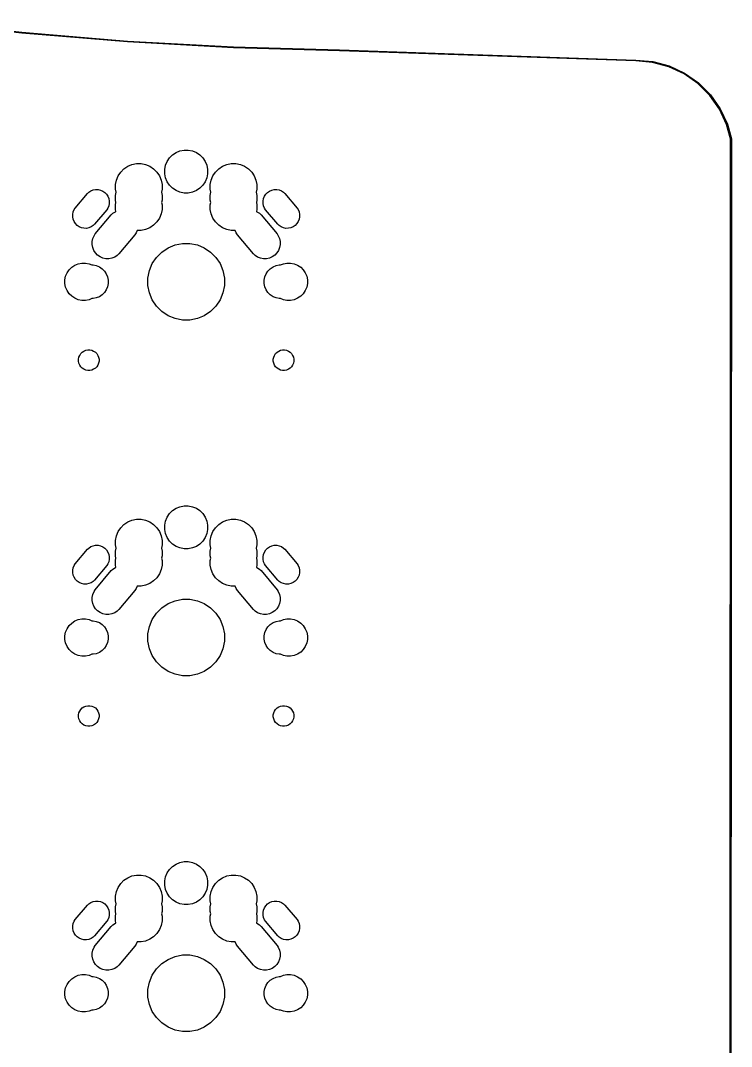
# Model space of a CAD drawing. Extents: x 38 to 192, y -155 to -33.
# Drawn here: x 153.4 to 191.5, y -93.9 to -39 of the extents above; entities that cross this region are included whole.
import ezdxf

# ---------------------------------------------------------------- set-up
doc = ezdxf.new("R2010")
doc.units = 0
doc.layers.add('BLACK', color=7, linetype='CONTINUOUS')

msp = doc.modelspace()

# ---------------------------------------------------------------- linework, layer by layer
at = {"layer": 'BLACK', "linetype": 'CONTINUOUS'}
for p, q in [((147.848, -38.9599), (153.495, -39.5886)), ((153.49, -39.6383), (147.842, -39.0095)), ((153.491, -39.6384), (153.49, -39.6383)), ((153.49, -39.6383), (153.49, -39.6383)), ((159.154, -40.1092), (153.491, -39.6384)), ((153.491, -39.6384), (153.491, -39.6384)), ((153.495, -39.5886), (159.158, -40.0594)), ((159.158, -40.0594), (164.832, -40.3719)), ((159.155, -40.1092), (159.154, -40.1092)), ((159.155, -40.1093), (159.155, -40.1092)), ((164.83, -40.4218), (159.155, -40.1093)), ((159.155, -40.1093), (159.155, -40.1093)), ((170.511, -40.5758), (164.83, -40.4218)), ((164.83, -40.4218), (164.83, -40.4218)), ((164.83, -40.4218), (164.83, -40.4218)), ((164.83, -40.4218), (164.83, -40.4218)), ((164.832, -40.3719), (170.512, -40.5258)), ((186.398, -41.125), (170.511, -40.5758)), ((170.511, -40.5758), (170.511, -40.5758)), ((170.512, -40.5258), (170.512, -40.5258)), ((170.512, -40.5258), (186.402, -41.0751)), ((187.299, -41.2037), (186.398, -41.125)), ((186.402, -41.0751), (186.403, -41.0751)), ((186.403, -41.0751), (187.305, -41.1541)), ((188.17, -41.4372), (187.299, -41.2037)), ((187.305, -41.1541), (187.309, -41.1549)), ((187.309, -41.1549), (188.185, -41.3894)), ((188.987, -41.8184), (188.17, -41.4372)), ((188.185, -41.3894), (188.185, -41.3894)), ((188.185, -41.3894), (188.189, -41.3909)), ((188.189, -41.3909), (189.011, -41.774)), ((189.726, -42.3358), (188.987, -41.8184)), ((189.011, -41.774), (189.014, -41.7762)), ((189.014, -41.7762), (189.757, -42.2961)), ((189.757, -42.2961), (189.76, -42.2989)), ((189.76, -42.2989), (190.401, -42.9398)), ((190.364, -42.9736), (189.726, -42.3358)), ((190.882, -43.7125), (190.364, -42.9736)), ((190.401, -42.9398), (190.404, -42.9432)), ((190.404, -42.9432), (190.924, -43.6857)), ((191.263, -44.5302), (190.882, -43.7125)), ((190.924, -43.6857), (190.924, -43.6857)), ((190.924, -43.6857), (190.926, -43.6894)), ((190.926, -43.6894), (191.309, -44.5109)), ((191.478, -45.3028), (191.263, -44.5302)), ((191.309, -44.5109), (191.31, -44.5129)), ((191.31, -44.5129), (191.31, -44.5148)), ((191.31, -44.5148), (191.527, -45.2925)), ((191.434, -119.091), (191.478, -45.3028)), ((191.528, -45.2982), (191.484, -119.093)), ((191.527, -45.2925), (191.527, -45.2946)), ((191.527, -45.2946), (191.528, -45.297)), ((191.528, -45.297), (191.528, -45.297)), ((191.528, -45.297), (191.528, -45.297)), ((191.528, -45.297), (191.528, -45.2982)), ((161.567, -46.1567), (161.755, -46.0309)), ((161.755, -46.0309), (161.965, -45.9442)), ((161.965, -45.9442), (162.187, -45.9)), ((162.187, -45.9), (162.413, -45.9)), ((162.413, -45.9), (162.635, -45.9442)), ((162.635, -45.9442), (162.845, -46.0309)), ((162.845, -46.0309), (163.033, -46.1567)), ((159.168, -46.7623), (159.395, -46.668)), ((159.395, -46.668), (159.637, -46.62)), ((159.637, -46.62), (159.883, -46.62)), ((159.883, -46.62), (160.125, -46.668)), ((160.125, -46.668), (160.352, -46.7623)), ((161.194, -46.7146), (161.281, -46.5053)), ((161.281, -46.5053), (161.407, -46.3169)), ((161.407, -46.3169), (161.567, -46.1567)), ((163.033, -46.1567), (163.193, -46.3169)), ((163.193, -46.3169), (163.319, -46.5053)), ((163.319, -46.5053), (163.406, -46.7146)), ((164.248, -46.7623), (164.475, -46.668)), ((164.475, -46.668), (164.717, -46.62)), ((164.717, -46.62), (164.963, -46.62)), ((164.963, -46.62), (165.205, -46.668)), ((165.205, -46.668), (165.432, -46.7623)), ((158.652, -47.2779), (158.789, -47.0732)), ((158.789, -47.0732), (158.963, -46.8991)), ((158.963, -46.8991), (159.168, -46.7623)), ((160.352, -46.7623), (160.557, -46.8991)), ((160.557, -46.8991), (160.731, -47.0732)), ((160.731, -47.0732), (160.868, -47.2779)), ((161.15, -46.9367), (161.194, -46.7146)), ((161.15, -47.1633), (161.15, -46.9367)), ((161.194, -47.3854), (161.15, -47.1633)), ((163.406, -46.7146), (163.45, -46.9367)), ((163.45, -47.1633), (163.406, -47.3854)), ((163.45, -46.9367), (163.45, -47.1633)), ((163.732, -47.2779), (163.869, -47.0732)), ((163.869, -47.0732), (164.043, -46.8991)), ((164.043, -46.8991), (164.248, -46.7623)), ((165.432, -46.7623), (165.637, -46.8991)), ((165.637, -46.8991), (165.811, -47.0732)), ((165.811, -47.0732), (165.948, -47.2779)), ((158.51, -47.7469), (158.558, -47.5054)), ((158.51, -47.9931), (158.51, -47.7469)), ((158.558, -47.5054), (158.652, -47.2779)), ((160.868, -47.2779), (160.962, -47.5054)), ((160.962, -47.5054), (161.01, -47.7469)), ((161.01, -47.7469), (161.01, -47.9931)), ((161.281, -47.5947), (161.194, -47.3854)), ((161.407, -47.7831), (161.281, -47.5947)), ((161.567, -47.9433), (161.407, -47.7831)), ((163.193, -47.7831), (163.033, -47.9433)), ((163.319, -47.5947), (163.193, -47.7831)), ((163.406, -47.3854), (163.319, -47.5947)), ((163.59, -47.7469), (163.638, -47.5054)), ((163.59, -47.9931), (163.59, -47.7469)), ((163.638, -47.5054), (163.732, -47.2779)), ((165.948, -47.2779), (166.042, -47.5054)), ((166.042, -47.5054), (166.09, -47.7469)), ((166.09, -47.7469), (166.09, -47.9931)), ((156.356, -49.0054), (157.01, -48.2268)), ((157.01, -48.2268), (157.081, -48.1572)), ((157.081, -48.1572), (157.192, -48.0845)), ((157.192, -48.0845), (157.316, -48.035)), ((157.316, -48.035), (157.446, -48.0104)), ((157.446, -48.0104), (157.579, -48.0119)), ((157.579, -48.0119), (157.709, -48.0393)), ((157.709, -48.0393), (157.832, -48.0915)), ((157.832, -48.0915), (157.941, -48.1665)), ((157.941, -48.1665), (158.034, -48.2616)), ((158.034, -48.2616), (158.107, -48.3729)), ((158.543, -48.16), (158.51, -47.9931)), ((158.51, -48.3269), (158.543, -48.16)), ((158.51, -48.5731), (158.51, -48.3269)), ((161.01, -47.9931), (160.977, -48.16)), ((160.977, -48.16), (161.01, -48.3269)), ((161.01, -48.3269), (161.01, -48.5731)), ((161.755, -48.0691), (161.567, -47.9433)), ((161.965, -48.1558), (161.755, -48.0691)), ((162.187, -48.2), (161.965, -48.1558)), ((162.413, -48.2), (162.187, -48.2)), ((162.635, -48.1558), (162.413, -48.2)), ((162.845, -48.0691), (162.635, -48.1558)), ((163.033, -47.9433), (162.845, -48.0691)), ((163.623, -48.16), (163.59, -47.9931)), ((163.59, -48.3269), (163.623, -48.16)), ((163.59, -48.5731), (163.59, -48.3269)), ((166.09, -47.9931), (166.057, -48.16)), ((166.057, -48.16), (166.09, -48.3269)), ((166.09, -48.3269), (166.09, -48.5731)), ((166.493, -48.3729), (166.566, -48.2616)), ((166.566, -48.2616), (166.659, -48.1665)), ((166.659, -48.1665), (166.768, -48.0915)), ((166.768, -48.0915), (166.891, -48.0393)), ((166.891, -48.0393), (167.021, -48.0119)), ((167.021, -48.0119), (167.154, -48.0104)), ((167.154, -48.0104), (167.284, -48.035)), ((167.284, -48.035), (167.408, -48.0845)), ((167.408, -48.0845), (167.519, -48.1572)), ((167.519, -48.1572), (167.59, -48.2268)), ((167.59, -48.2268), (168.244, -49.0054)), ((158.152, -48.8901), (158.1, -49.0124)), ((158.107, -48.3729), (158.156, -48.4963)), ((158.18, -48.76), (158.152, -48.8901)), ((158.156, -48.4963), (158.181, -48.627)), ((158.181, -48.627), (158.18, -48.76)), ((158.535, -48.7), (158.51, -48.5731)), ((158.51, -48.8269), (158.535, -48.7)), ((158.51, -49.0731), (158.51, -48.8269)), ((161.01, -48.5731), (160.985, -48.7)), ((160.985, -48.7), (161.01, -48.8269)), ((161.01, -48.8269), (161.01, -49.0731)), ((163.615, -48.7), (163.59, -48.5731)), ((163.59, -48.8269), (163.615, -48.7)), ((163.59, -49.0731), (163.59, -48.8269)), ((166.09, -48.5731), (166.065, -48.7)), ((166.065, -48.7), (166.09, -48.8269)), ((166.09, -48.8269), (166.09, -49.0731)), ((166.419, -48.627), (166.444, -48.4963)), ((166.42, -48.76), (166.419, -48.627)), ((166.448, -48.8901), (166.42, -48.76)), ((166.444, -48.4963), (166.493, -48.3729)), ((166.5, -49.0124), (166.448, -48.8901)), ((156.219, -49.473), (156.22, -49.34)), ((156.22, -49.34), (156.248, -49.2099)), ((156.248, -49.2099), (156.3, -49.0876)), ((156.3, -49.0876), (156.356, -49.0054)), ((158.044, -49.0946), (157.39, -49.8732)), ((157.43, -50.3895), (158.286, -49.3699)), ((158.1, -49.0124), (158.044, -49.0946)), ((158.286, -49.3699), (158.373, -49.2847)), ((158.373, -49.2847), (158.509, -49.1959)), ((158.509, -49.1959), (158.533, -49.1864)), ((158.533, -49.1864), (158.51, -49.0731)), ((160.962, -49.3146), (160.868, -49.5421)), ((161.01, -49.0731), (160.962, -49.3146)), ((163.638, -49.3146), (163.59, -49.0731)), ((163.732, -49.5421), (163.638, -49.3146)), ((166.09, -49.0731), (166.067, -49.1864)), ((166.067, -49.1864), (166.091, -49.1959)), ((166.091, -49.1959), (166.227, -49.2847)), ((166.227, -49.2847), (166.314, -49.3699)), ((166.314, -49.3699), (167.17, -50.3895)), ((166.556, -49.0946), (166.5, -49.0124)), ((167.21, -49.8732), (166.556, -49.0946)), ((168.244, -49.0054), (168.3, -49.0876)), ((168.3, -49.0876), (168.352, -49.2099)), ((168.352, -49.2099), (168.38, -49.34)), ((168.38, -49.34), (168.381, -49.473)), ((156.244, -49.6037), (156.219, -49.473)), ((156.293, -49.7271), (156.244, -49.6037)), ((156.366, -49.8384), (156.293, -49.7271)), ((156.459, -49.9335), (156.366, -49.8384)), ((156.568, -50.0085), (156.459, -49.9335)), ((157.319, -49.9428), (157.208, -50.0155)), ((157.39, -49.8732), (157.319, -49.9428)), ((160.557, -49.9209), (160.352, -50.0577)), ((160.731, -49.7468), (160.557, -49.9209)), ((160.868, -49.5421), (160.731, -49.7468)), ((163.869, -49.7468), (163.732, -49.5421)), ((164.043, -49.9209), (163.869, -49.7468)), ((164.248, -50.0577), (164.043, -49.9209)), ((167.281, -49.9428), (167.21, -49.8732)), ((167.392, -50.0155), (167.281, -49.9428)), ((168.141, -49.9335), (168.032, -50.0085)), ((168.234, -49.8384), (168.141, -49.9335)), ((168.307, -49.7271), (168.234, -49.8384)), ((168.356, -49.6037), (168.307, -49.7271)), ((168.381, -49.473), (168.356, -49.6037)), ((156.691, -50.0607), (156.568, -50.0085)), ((156.821, -50.0881), (156.691, -50.0607)), ((156.954, -50.0896), (156.821, -50.0881)), ((157.084, -50.065), (156.954, -50.0896)), ((157.208, -50.0155), (157.084, -50.065)), ((157.298, -50.6395), (157.361, -50.49)), ((157.361, -50.49), (157.43, -50.3895)), ((159.55, -50.4305), (158.694, -51.4501)), ((159.619, -50.33), (159.55, -50.4305)), ((159.674, -50.2), (159.619, -50.33)), ((159.883, -50.2), (159.674, -50.2)), ((160.125, -50.152), (159.883, -50.2)), ((160.352, -50.0577), (160.125, -50.152)), ((164.475, -50.152), (164.248, -50.0577)), ((164.717, -50.2), (164.475, -50.152)), ((164.926, -50.2), (164.717, -50.2)), ((164.981, -50.33), (164.926, -50.2)), ((165.05, -50.4305), (164.981, -50.33)), ((165.906, -51.4501), (165.05, -50.4305)), ((167.17, -50.3895), (167.239, -50.49)), ((167.239, -50.49), (167.302, -50.6395)), ((167.516, -50.065), (167.392, -50.0155)), ((167.646, -50.0896), (167.516, -50.065)), ((167.779, -50.0881), (167.646, -50.0896)), ((167.909, -50.0607), (167.779, -50.0881)), ((168.032, -50.0085), (167.909, -50.0607)), ((157.262, -50.961), (157.264, -50.7985)), ((157.292, -51.1208), (157.262, -50.961)), ((157.264, -50.7985), (157.298, -50.6395)), ((161.329, -51.1333), (161.702, -50.9788)), ((161.702, -50.9788), (162.098, -50.9)), ((162.098, -50.9), (162.502, -50.9)), ((162.502, -50.9), (162.898, -50.9788)), ((162.898, -50.9788), (163.271, -51.1333)), ((167.302, -50.6395), (167.336, -50.7985)), ((167.338, -50.961), (167.308, -51.1208)), ((167.336, -50.7985), (167.338, -50.961)), ((157.353, -51.2716), (157.292, -51.1208)), ((157.442, -51.4077), (157.353, -51.2716)), ((157.555, -51.5238), (157.442, -51.4077)), ((157.69, -51.6156), (157.555, -51.5238)), ((157.839, -51.6794), (157.69, -51.6156)), ((158.471, -51.6241), (158.32, -51.6846)), ((158.607, -51.5353), (158.471, -51.6241)), ((158.694, -51.4501), (158.607, -51.5353)), ((160.483, -51.979), (160.708, -51.6432)), ((160.708, -51.6432), (160.993, -51.3577)), ((160.993, -51.3577), (161.329, -51.1333)), ((163.271, -51.1333), (163.607, -51.3577)), ((163.607, -51.3577), (163.892, -51.6432)), ((163.892, -51.6432), (164.117, -51.979)), ((165.993, -51.5353), (165.906, -51.4501)), ((166.129, -51.6241), (165.993, -51.5353)), ((166.28, -51.6846), (166.129, -51.6241)), ((166.91, -51.6156), (166.761, -51.6794)), ((167.045, -51.5238), (166.91, -51.6156)), ((167.158, -51.4077), (167.045, -51.5238)), ((167.247, -51.2716), (167.158, -51.4077)), ((167.308, -51.1208), (167.247, -51.2716)), ((156.023, -52.3125), (156.163, -52.1732)), ((156.163, -52.1732), (156.326, -52.0638)), ((156.326, -52.0638), (156.508, -51.9884)), ((156.508, -51.9884), (156.702, -51.95)), ((156.702, -51.95), (156.898, -51.95)), ((156.898, -51.95), (157.092, -51.9884)), ((157.092, -51.9884), (157.24, -52.05)), ((157.24, -52.05), (157.309, -52.05)), ((157.309, -52.05), (157.483, -52.0846)), ((157.483, -52.0846), (157.646, -52.1524)), ((157.646, -52.1524), (157.794, -52.2509)), ((157.998, -51.7128), (157.839, -51.6794)), ((158.161, -51.7146), (157.998, -51.7128)), ((158.32, -51.6846), (158.161, -51.7146)), ((160.329, -52.352), (160.483, -51.979)), ((164.117, -51.979), (164.271, -52.352)), ((166.439, -51.7146), (166.28, -51.6846)), ((166.602, -51.7128), (166.439, -51.7146)), ((166.761, -51.6794), (166.602, -51.7128)), ((166.806, -52.2509), (166.954, -52.1524)), ((166.954, -52.1524), (167.117, -52.0846)), ((167.117, -52.0846), (167.291, -52.05)), ((167.291, -52.05), (167.36, -52.05)), ((167.36, -52.05), (167.508, -51.9884)), ((167.508, -51.9884), (167.702, -51.95)), ((167.702, -51.95), (167.898, -51.95)), ((167.898, -51.95), (168.092, -51.9884)), ((168.092, -51.9884), (168.274, -52.0638)), ((168.274, -52.0638), (168.437, -52.1732)), ((168.437, -52.1732), (168.577, -52.3125)), ((155.8, -52.8515), (155.838, -52.6583)), ((155.838, -52.6583), (155.914, -52.4763)), ((155.914, -52.4763), (156.023, -52.3125)), ((157.794, -52.2509), (157.919, -52.3763)), ((157.919, -52.3763), (158.018, -52.5237)), ((158.018, -52.5237), (158.085, -52.6875)), ((158.085, -52.6875), (158.12, -52.8614)), ((160.25, -52.7481), (160.329, -52.352)), ((164.271, -52.352), (164.35, -52.7481)), ((166.48, -52.8614), (166.515, -52.6875)), ((166.515, -52.6875), (166.582, -52.5237)), ((166.582, -52.5237), (166.681, -52.3763)), ((166.681, -52.3763), (166.806, -52.2509)), ((168.577, -52.3125), (168.686, -52.4763)), ((168.686, -52.4763), (168.762, -52.6583)), ((168.762, -52.6583), (168.8, -52.8515)), ((155.8, -53.0485), (155.8, -52.8515)), ((155.838, -53.2417), (155.8, -53.0485)), ((155.914, -53.4237), (155.838, -53.2417)), ((158.085, -53.2125), (158.018, -53.3763)), ((158.12, -53.0386), (158.085, -53.2125)), ((158.12, -52.8614), (158.12, -53.0386)), ((160.25, -53.1519), (160.25, -52.7481)), ((160.329, -53.548), (160.25, -53.1519)), ((164.35, -53.1519), (164.271, -53.548)), ((164.35, -52.7481), (164.35, -53.1519)), ((166.48, -53.0386), (166.48, -52.8614)), ((166.515, -53.2125), (166.48, -53.0386)), ((166.582, -53.3763), (166.515, -53.2125)), ((168.762, -53.2417), (168.686, -53.4237)), ((168.8, -53.0485), (168.762, -53.2417)), ((168.8, -52.8515), (168.8, -53.0485)), ((156.023, -53.5875), (155.914, -53.4237)), ((156.163, -53.7268), (156.023, -53.5875)), ((156.326, -53.8362), (156.163, -53.7268)), ((156.508, -53.9116), (156.326, -53.8362)), ((157.483, -53.8154), (157.309, -53.85)), ((157.646, -53.7476), (157.483, -53.8154)), ((157.794, -53.6491), (157.646, -53.7476)), ((157.919, -53.5237), (157.794, -53.6491)), ((158.018, -53.3763), (157.919, -53.5237)), ((160.483, -53.921), (160.329, -53.548)), ((164.271, -53.548), (164.117, -53.921)), ((166.681, -53.5237), (166.582, -53.3763)), ((166.806, -53.6491), (166.681, -53.5237)), ((166.954, -53.7476), (166.806, -53.6491)), ((167.117, -53.8154), (166.954, -53.7476)), ((167.291, -53.85), (167.117, -53.8154)), ((168.274, -53.8362), (168.092, -53.9116)), ((168.437, -53.7268), (168.274, -53.8362)), ((168.577, -53.5875), (168.437, -53.7268)), ((168.686, -53.4237), (168.577, -53.5875)), ((156.702, -53.95), (156.508, -53.9116)), ((156.898, -53.95), (156.702, -53.95)), ((157.092, -53.9116), (156.898, -53.95)), ((157.24, -53.85), (157.092, -53.9116)), ((157.309, -53.85), (157.24, -53.85)), ((160.708, -54.2568), (160.483, -53.921)), ((160.993, -54.5423), (160.708, -54.2568)), ((163.892, -54.2568), (163.607, -54.5423)), ((164.117, -53.921), (163.892, -54.2568)), ((167.36, -53.85), (167.291, -53.85)), ((167.508, -53.9116), (167.36, -53.85)), ((167.702, -53.95), (167.508, -53.9116)), ((167.898, -53.95), (167.702, -53.95)), ((168.092, -53.9116), (167.898, -53.95)), ((161.329, -54.7667), (160.993, -54.5423)), ((161.702, -54.9212), (161.329, -54.7667)), ((162.098, -55), (161.702, -54.9212)), ((162.898, -54.9212), (162.502, -55)), ((163.271, -54.7667), (162.898, -54.9212)), ((163.607, -54.5423), (163.271, -54.7667)), ((162.502, -55), (162.098, -55)), ((156.53, -57.0958), (156.551, -56.9896)), ((156.53, -57.2042), (156.53, -57.0958)), ((156.551, -56.9896), (156.593, -56.8895)), ((156.593, -56.8895), (156.653, -56.7994)), ((156.653, -56.7994), (156.729, -56.7228)), ((156.729, -56.7228), (156.819, -56.6626)), ((156.819, -56.6626), (156.92, -56.6211)), ((156.92, -56.6211), (157.026, -56.6)), ((157.026, -56.6), (157.134, -56.6)), ((157.134, -56.6), (157.24, -56.6211)), ((157.24, -56.6211), (157.341, -56.6626)), ((157.341, -56.6626), (157.431, -56.7228)), ((157.431, -56.7228), (157.507, -56.7994)), ((157.507, -56.7994), (157.567, -56.8895)), ((157.567, -56.8895), (157.609, -56.9896)), ((157.609, -56.9896), (157.63, -57.0958)), ((157.63, -57.0958), (157.63, -57.2042)), ((166.97, -57.0958), (166.991, -56.9896)), ((166.97, -57.2042), (166.97, -57.0958)), ((166.991, -56.9896), (167.033, -56.8895)), ((167.033, -56.8895), (167.093, -56.7994)), ((167.093, -56.7994), (167.169, -56.7228)), ((167.169, -56.7228), (167.259, -56.6626)), ((167.259, -56.6626), (167.36, -56.6211)), ((167.36, -56.6211), (167.466, -56.6)), ((167.466, -56.6), (167.574, -56.6)), ((167.574, -56.6), (167.68, -56.6211)), ((167.68, -56.6211), (167.781, -56.6626)), ((167.781, -56.6626), (167.871, -56.7228)), ((167.871, -56.7228), (167.947, -56.7994)), ((167.947, -56.7994), (168.007, -56.8895)), ((168.007, -56.8895), (168.049, -56.9896)), ((168.049, -56.9896), (168.07, -57.0958)), ((168.07, -57.0958), (168.07, -57.2042)), ((156.551, -57.3104), (156.53, -57.2042)), ((156.593, -57.4105), (156.551, -57.3104)), ((156.653, -57.5006), (156.593, -57.4105)), ((156.729, -57.5772), (156.653, -57.5006)), ((156.819, -57.6374), (156.729, -57.5772)), ((156.92, -57.6789), (156.819, -57.6374)), ((157.026, -57.7), (156.92, -57.6789)), ((157.24, -57.6789), (157.134, -57.7)), ((157.341, -57.6374), (157.24, -57.6789)), ((157.431, -57.5772), (157.341, -57.6374)), ((157.507, -57.5006), (157.431, -57.5772)), ((157.567, -57.4105), (157.507, -57.5006)), ((157.609, -57.3104), (157.567, -57.4105)), ((157.63, -57.2042), (157.609, -57.3104)), ((166.991, -57.3104), (166.97, -57.2042)), ((167.033, -57.4105), (166.991, -57.3104)), ((167.093, -57.5006), (167.033, -57.4105)), ((167.169, -57.5772), (167.093, -57.5006)), ((167.259, -57.6374), (167.169, -57.5772)), ((167.36, -57.6789), (167.259, -57.6374)), ((167.466, -57.7), (167.36, -57.6789)), ((167.68, -57.6789), (167.574, -57.7)), ((167.781, -57.6374), (167.68, -57.6789)), ((167.871, -57.5772), (167.781, -57.6374)), ((167.947, -57.5006), (167.871, -57.5772)), ((168.007, -57.4105), (167.947, -57.5006)), ((168.049, -57.3104), (168.007, -57.4105)), ((168.07, -57.2042), (168.049, -57.3104)), ((157.134, -57.7), (157.026, -57.7)), ((167.574, -57.7), (167.466, -57.7)), ((161.281, -65.5553), (161.407, -65.3669)), ((161.407, -65.3669), (161.567, -65.2067)), ((161.567, -65.2067), (161.755, -65.0809)), ((161.755, -65.0809), (161.965, -64.9942)), ((161.965, -64.9942), (162.187, -64.95)), ((162.187, -64.95), (162.413, -64.95)), ((162.413, -64.95), (162.635, -64.9942)), ((162.635, -64.9942), (162.845, -65.0809)), ((162.845, -65.0809), (163.033, -65.2067)), ((163.033, -65.2067), (163.193, -65.3669)), ((163.193, -65.3669), (163.319, -65.5553)), ((158.963, -65.9491), (159.168, -65.8123)), ((159.168, -65.8123), (159.395, -65.718)), ((159.395, -65.718), (159.637, -65.67)), ((159.637, -65.67), (159.883, -65.67)), ((159.883, -65.67), (160.125, -65.718)), ((160.125, -65.718), (160.352, -65.8123)), ((160.352, -65.8123), (160.557, -65.9491)), ((161.15, -65.9867), (161.194, -65.7646)), ((161.194, -65.7646), (161.281, -65.5553)), ((163.319, -65.5553), (163.406, -65.7646)), ((163.406, -65.7646), (163.45, -65.9867)), ((164.043, -65.9491), (164.248, -65.8123)), ((164.248, -65.8123), (164.475, -65.718)), ((164.475, -65.718), (164.717, -65.67)), ((164.717, -65.67), (164.963, -65.67)), ((164.963, -65.67), (165.205, -65.718)), ((165.205, -65.718), (165.432, -65.8123)), ((165.432, -65.8123), (165.637, -65.9491)), ((158.558, -66.5554), (158.652, -66.3279)), ((158.652, -66.3279), (158.789, -66.1232)), ((158.789, -66.1232), (158.963, -65.9491)), ((160.557, -65.9491), (160.731, -66.1232)), ((160.731, -66.1232), (160.868, -66.3279)), ((160.868, -66.3279), (160.962, -66.5554)), ((161.15, -66.2133), (161.15, -65.9867)), ((161.194, -66.4354), (161.15, -66.2133)), ((161.281, -66.6447), (161.194, -66.4354)), ((163.406, -66.4354), (163.319, -66.6447)), ((163.45, -66.2133), (163.406, -66.4354)), ((163.45, -65.9867), (163.45, -66.2133)), ((163.638, -66.5554), (163.732, -66.3279)), ((163.732, -66.3279), (163.869, -66.1232)), ((163.869, -66.1232), (164.043, -65.9491)), ((165.637, -65.9491), (165.811, -66.1232)), ((165.811, -66.1232), (165.948, -66.3279)), ((165.948, -66.3279), (166.042, -66.5554)), ((158.51, -66.7969), (158.558, -66.5554)), ((158.51, -67.0431), (158.51, -66.7969)), ((160.962, -66.5554), (161.01, -66.7969)), ((161.01, -66.7969), (161.01, -67.0431)), ((161.407, -66.8331), (161.281, -66.6447)), ((161.567, -66.9933), (161.407, -66.8331)), ((161.755, -67.1191), (161.567, -66.9933)), ((163.033, -66.9933), (162.845, -67.1191)), ((163.193, -66.8331), (163.033, -66.9933)), ((163.319, -66.6447), (163.193, -66.8331)), ((163.59, -66.7969), (163.638, -66.5554)), ((163.59, -67.0431), (163.59, -66.7969)), ((166.042, -66.5554), (166.09, -66.7969)), ((166.09, -66.7969), (166.09, -67.0431)), ((156.356, -68.0554), (157.01, -67.2768)), ((157.01, -67.2768), (157.081, -67.2072)), ((157.081, -67.2072), (157.192, -67.1345)), ((157.192, -67.1345), (157.316, -67.085)), ((157.316, -67.085), (157.446, -67.0604)), ((157.446, -67.0604), (157.579, -67.0619)), ((157.579, -67.0619), (157.709, -67.0893)), ((157.709, -67.0893), (157.832, -67.1415)), ((157.832, -67.1415), (157.941, -67.2165)), ((157.941, -67.2165), (158.034, -67.3116)), ((158.034, -67.3116), (158.107, -67.4229)), ((158.107, -67.4229), (158.156, -67.5463)), ((158.156, -67.5463), (158.181, -67.677)), ((158.543, -67.21), (158.51, -67.0431)), ((158.51, -67.3769), (158.543, -67.21)), ((158.51, -67.6231), (158.51, -67.3769)), ((161.01, -67.0431), (160.977, -67.21)), ((160.977, -67.21), (161.01, -67.3769)), ((161.01, -67.3769), (161.01, -67.6231)), ((161.965, -67.2058), (161.755, -67.1191)), ((162.187, -67.25), (161.965, -67.2058)), ((162.413, -67.25), (162.187, -67.25)), ((162.635, -67.2058), (162.413, -67.25)), ((162.845, -67.1191), (162.635, -67.2058)), ((163.623, -67.21), (163.59, -67.0431)), ((163.59, -67.3769), (163.623, -67.21)), ((163.59, -67.6231), (163.59, -67.3769)), ((166.09, -67.0431), (166.057, -67.21)), ((166.057, -67.21), (166.09, -67.3769)), ((166.09, -67.3769), (166.09, -67.6231)), ((166.419, -67.677), (166.444, -67.5463)), ((166.444, -67.5463), (166.493, -67.4229)), ((166.493, -67.4229), (166.566, -67.3116)), ((166.566, -67.3116), (166.659, -67.2165)), ((166.659, -67.2165), (166.768, -67.1415)), ((166.768, -67.1415), (166.891, -67.0893)), ((166.891, -67.0893), (167.021, -67.0619)), ((167.021, -67.0619), (167.154, -67.0604)), ((167.154, -67.0604), (167.284, -67.085)), ((167.284, -67.085), (167.408, -67.1345)), ((167.408, -67.1345), (167.519, -67.2072)), ((167.519, -67.2072), (167.59, -67.2768)), ((167.59, -67.2768), (168.244, -68.0554)), ((156.3, -68.1376), (156.356, -68.0554)), ((158.1, -68.0624), (158.044, -68.1446)), ((158.152, -67.9401), (158.1, -68.0624)), ((158.18, -67.81), (158.152, -67.9401)), ((158.181, -67.677), (158.18, -67.81)), ((158.535, -67.75), (158.51, -67.6231)), ((158.51, -67.8769), (158.535, -67.75)), ((158.51, -68.1231), (158.51, -67.8769)), ((158.533, -68.2364), (158.51, -68.1231)), ((161.01, -68.1231), (160.962, -68.3646)), ((161.01, -67.6231), (160.985, -67.75)), ((160.985, -67.75), (161.01, -67.8769)), ((161.01, -67.8769), (161.01, -68.1231)), ((163.615, -67.75), (163.59, -67.6231)), ((163.59, -67.8769), (163.615, -67.75)), ((163.59, -68.1231), (163.59, -67.8769)), ((163.638, -68.3646), (163.59, -68.1231)), ((166.09, -67.6231), (166.065, -67.75)), ((166.065, -67.75), (166.09, -67.8769)), ((166.09, -68.1231), (166.067, -68.2364)), ((166.09, -67.8769), (166.09, -68.1231)), ((166.42, -67.81), (166.419, -67.677)), ((166.448, -67.9401), (166.42, -67.81)), ((166.5, -68.0624), (166.448, -67.9401)), ((166.556, -68.1446), (166.5, -68.0624)), ((168.244, -68.0554), (168.3, -68.1376)), ((156.219, -68.523), (156.22, -68.39)), ((156.244, -68.6537), (156.219, -68.523)), ((156.22, -68.39), (156.248, -68.2599)), ((156.293, -68.7771), (156.244, -68.6537)), ((156.248, -68.2599), (156.3, -68.1376)), ((158.044, -68.1446), (157.39, -68.9232)), ((157.43, -69.4395), (158.286, -68.4199)), ((158.286, -68.4199), (158.373, -68.3347)), ((158.373, -68.3347), (158.509, -68.2459)), ((158.509, -68.2459), (158.533, -68.2364)), ((160.868, -68.5921), (160.731, -68.7968)), ((160.962, -68.3646), (160.868, -68.5921)), ((163.732, -68.5921), (163.638, -68.3646)), ((163.869, -68.7968), (163.732, -68.5921)), ((166.067, -68.2364), (166.091, -68.2459)), ((166.091, -68.2459), (166.227, -68.3347)), ((166.227, -68.3347), (166.314, -68.4199)), ((166.314, -68.4199), (167.17, -69.4395)), ((167.21, -68.9232), (166.556, -68.1446)), ((168.3, -68.1376), (168.352, -68.2599)), ((168.356, -68.6537), (168.307, -68.7771)), ((168.352, -68.2599), (168.38, -68.39)), ((168.381, -68.523), (168.356, -68.6537)), ((168.38, -68.39), (168.381, -68.523)), ((156.366, -68.8884), (156.293, -68.7771)), ((156.459, -68.9835), (156.366, -68.8884)), ((156.568, -69.0585), (156.459, -68.9835)), ((156.691, -69.1107), (156.568, -69.0585)), ((156.821, -69.1381), (156.691, -69.1107)), ((156.954, -69.1396), (156.821, -69.1381)), ((157.084, -69.115), (156.954, -69.1396)), ((157.208, -69.0655), (157.084, -69.115)), ((157.319, -68.9928), (157.208, -69.0655)), ((157.39, -68.9232), (157.319, -68.9928)), ((160.125, -69.202), (159.883, -69.25)), ((160.352, -69.1077), (160.125, -69.202)), ((160.557, -68.9709), (160.352, -69.1077)), ((160.731, -68.7968), (160.557, -68.9709)), ((164.043, -68.9709), (163.869, -68.7968)), ((164.248, -69.1077), (164.043, -68.9709)), ((164.475, -69.202), (164.248, -69.1077)), ((164.717, -69.25), (164.475, -69.202)), ((167.281, -68.9928), (167.21, -68.9232)), ((167.392, -69.0655), (167.281, -68.9928)), ((167.516, -69.115), (167.392, -69.0655)), ((167.646, -69.1396), (167.516, -69.115)), ((167.779, -69.1381), (167.646, -69.1396)), ((167.909, -69.1107), (167.779, -69.1381)), ((168.032, -69.0585), (167.909, -69.1107)), ((168.141, -68.9835), (168.032, -69.0585)), ((168.234, -68.8884), (168.141, -68.9835)), ((168.307, -68.7771), (168.234, -68.8884)), ((157.264, -69.8485), (157.298, -69.6895)), ((157.298, -69.6895), (157.361, -69.54)), ((157.361, -69.54), (157.43, -69.4395)), ((159.55, -69.4805), (158.694, -70.5001)), ((159.619, -69.38), (159.55, -69.4805)), ((159.674, -69.25), (159.619, -69.38)), ((159.883, -69.25), (159.674, -69.25)), ((164.926, -69.25), (164.717, -69.25)), ((164.981, -69.38), (164.926, -69.25)), ((165.05, -69.4805), (164.981, -69.38)), ((165.906, -70.5001), (165.05, -69.4805)), ((167.17, -69.4395), (167.239, -69.54)), ((167.239, -69.54), (167.302, -69.6895)), ((167.302, -69.6895), (167.336, -69.8485)), ((157.262, -70.011), (157.264, -69.8485)), ((157.292, -70.1708), (157.262, -70.011)), ((157.353, -70.3216), (157.292, -70.1708)), ((157.442, -70.4577), (157.353, -70.3216)), ((160.993, -70.4077), (161.329, -70.1833)), ((161.329, -70.1833), (161.702, -70.0288)), ((161.702, -70.0288), (162.098, -69.95)), ((162.098, -69.95), (162.502, -69.95)), ((162.502, -69.95), (162.898, -70.0288)), ((162.898, -70.0288), (163.271, -70.1833)), ((163.271, -70.1833), (163.607, -70.4077)), ((167.247, -70.3216), (167.158, -70.4577)), ((167.308, -70.1708), (167.247, -70.3216)), ((167.338, -70.011), (167.308, -70.1708)), ((167.336, -69.8485), (167.338, -70.011)), ((157.555, -70.5738), (157.442, -70.4577)), ((157.69, -70.6656), (157.555, -70.5738)), ((157.839, -70.7294), (157.69, -70.6656)), ((157.998, -70.7628), (157.839, -70.7294)), ((158.161, -70.7646), (157.998, -70.7628)), ((158.32, -70.7347), (158.161, -70.7646)), ((158.471, -70.6741), (158.32, -70.7347)), ((158.607, -70.5853), (158.471, -70.6741)), ((158.694, -70.5001), (158.607, -70.5853)), ((160.483, -71.029), (160.708, -70.6932)), ((160.708, -70.6932), (160.993, -70.4077)), ((163.607, -70.4077), (163.892, -70.6932)), ((163.892, -70.6932), (164.117, -71.029)), ((165.993, -70.5853), (165.906, -70.5001)), ((166.129, -70.6741), (165.993, -70.5853)), ((166.28, -70.7347), (166.129, -70.6741)), ((166.439, -70.7646), (166.28, -70.7347)), ((166.602, -70.7628), (166.439, -70.7646)), ((166.761, -70.7294), (166.602, -70.7628)), ((166.91, -70.6656), (166.761, -70.7294)), ((167.045, -70.5738), (166.91, -70.6656)), ((167.158, -70.4577), (167.045, -70.5738)), ((155.914, -71.5263), (156.023, -71.3625)), ((156.023, -71.3625), (156.163, -71.2232)), ((156.163, -71.2232), (156.326, -71.1138)), ((156.326, -71.1138), (156.508, -71.0384)), ((156.508, -71.0384), (156.702, -71)), ((156.702, -71), (156.898, -71)), ((156.898, -71), (157.092, -71.0384)), ((157.092, -71.0384), (157.24, -71.1)), ((157.24, -71.1), (157.309, -71.1)), ((157.309, -71.1), (157.483, -71.1346)), ((157.483, -71.1346), (157.646, -71.2024)), ((157.646, -71.2024), (157.794, -71.3009)), ((157.794, -71.3009), (157.919, -71.4263)), ((160.25, -71.7981), (160.329, -71.402)), ((160.329, -71.402), (160.483, -71.029)), ((164.117, -71.029), (164.271, -71.402)), ((164.271, -71.402), (164.35, -71.7981)), ((166.681, -71.4263), (166.806, -71.3009)), ((166.806, -71.3009), (166.954, -71.2024)), ((166.954, -71.2024), (167.117, -71.1346)), ((167.117, -71.1346), (167.291, -71.1)), ((167.291, -71.1), (167.36, -71.1)), ((167.36, -71.1), (167.508, -71.0384)), ((167.508, -71.0384), (167.702, -71)), ((167.702, -71), (167.898, -71)), ((167.898, -71), (168.092, -71.0384)), ((168.092, -71.0384), (168.274, -71.1138)), ((168.274, -71.1138), (168.437, -71.2232)), ((168.437, -71.2232), (168.577, -71.3625)), ((168.577, -71.3625), (168.686, -71.5263)), ((155.8, -71.9015), (155.838, -71.7083)), ((155.8, -72.0985), (155.8, -71.9015)), ((155.838, -71.7083), (155.914, -71.5263)), ((157.919, -71.4263), (158.018, -71.5737)), ((158.018, -71.5737), (158.085, -71.7375)), ((158.085, -71.7375), (158.12, -71.9114)), ((158.12, -71.9114), (158.12, -72.0886)), ((160.25, -72.2019), (160.25, -71.7981)), ((164.35, -71.7981), (164.35, -72.2019)), ((166.48, -71.9114), (166.515, -71.7375)), ((166.48, -72.0886), (166.48, -71.9114)), ((166.515, -71.7375), (166.582, -71.5737)), ((166.582, -71.5737), (166.681, -71.4263)), ((168.686, -71.5263), (168.762, -71.7083)), ((168.762, -71.7083), (168.8, -71.9015)), ((168.8, -71.9015), (168.8, -72.0985)), ((155.838, -72.2917), (155.8, -72.0985)), ((155.914, -72.4737), (155.838, -72.2917)), ((156.023, -72.6375), (155.914, -72.4737)), ((158.018, -72.4263), (157.919, -72.5737)), ((158.085, -72.2625), (158.018, -72.4263)), ((158.12, -72.0886), (158.085, -72.2625)), ((160.329, -72.598), (160.25, -72.2019)), ((164.35, -72.2019), (164.271, -72.598)), ((166.515, -72.2625), (166.48, -72.0886)), ((166.582, -72.4263), (166.515, -72.2625)), ((166.681, -72.5737), (166.582, -72.4263)), ((168.686, -72.4737), (168.577, -72.6375)), ((168.762, -72.2917), (168.686, -72.4737)), ((168.8, -72.0985), (168.762, -72.2917)), ((156.163, -72.7768), (156.023, -72.6375)), ((156.326, -72.8862), (156.163, -72.7768)), ((156.508, -72.9616), (156.326, -72.8862)), ((156.702, -73), (156.508, -72.9616)), ((156.898, -73), (156.702, -73)), ((157.092, -72.9616), (156.898, -73)), ((157.24, -72.9), (157.092, -72.9616)), ((157.309, -72.9), (157.24, -72.9)), ((157.483, -72.8654), (157.309, -72.9)), ((157.646, -72.7976), (157.483, -72.8654)), ((157.794, -72.6991), (157.646, -72.7976)), ((157.919, -72.5737), (157.794, -72.6991)), ((160.483, -72.971), (160.329, -72.598)), ((160.708, -73.3068), (160.483, -72.971)), ((164.117, -72.971), (163.892, -73.3068)), ((164.271, -72.598), (164.117, -72.971)), ((166.806, -72.6991), (166.681, -72.5737)), ((166.954, -72.7976), (166.806, -72.6991)), ((167.117, -72.8654), (166.954, -72.7976)), ((167.291, -72.9), (167.117, -72.8654)), ((167.36, -72.9), (167.291, -72.9)), ((167.508, -72.9616), (167.36, -72.9)), ((167.702, -73), (167.508, -72.9616)), ((167.898, -73), (167.702, -73)), ((168.092, -72.9616), (167.898, -73)), ((168.274, -72.8862), (168.092, -72.9616)), ((168.437, -72.7768), (168.274, -72.8862)), ((168.577, -72.6375), (168.437, -72.7768)), ((160.993, -73.5923), (160.708, -73.3068)), ((161.329, -73.8167), (160.993, -73.5923)), ((163.607, -73.5923), (163.271, -73.8167)), ((163.892, -73.3068), (163.607, -73.5923)), ((161.702, -73.9712), (161.329, -73.8167)), ((162.098, -74.05), (161.702, -73.9712)), ((162.502, -74.05), (162.098, -74.05)), ((162.898, -73.9712), (162.502, -74.05)), ((163.271, -73.8167), (162.898, -73.9712)), ((156.653, -75.8494), (156.729, -75.7728)), ((156.729, -75.7728), (156.819, -75.7126)), ((156.819, -75.7126), (156.92, -75.6711)), ((156.92, -75.6711), (157.026, -75.65)), ((157.026, -75.65), (157.134, -75.65)), ((157.134, -75.65), (157.24, -75.6711)), ((157.24, -75.6711), (157.341, -75.7126)), ((157.341, -75.7126), (157.431, -75.7728)), ((157.431, -75.7728), (157.507, -75.8494)), ((167.093, -75.8494), (167.169, -75.7728)), ((167.169, -75.7728), (167.259, -75.7126)), ((167.259, -75.7126), (167.36, -75.6711)), ((167.36, -75.6711), (167.466, -75.65)), ((167.466, -75.65), (167.574, -75.65)), ((167.574, -75.65), (167.68, -75.6711)), ((167.68, -75.6711), (167.781, -75.7126)), ((167.781, -75.7126), (167.871, -75.7728)), ((167.871, -75.7728), (167.947, -75.8494)), ((156.53, -76.1458), (156.551, -76.0396)), ((156.53, -76.2542), (156.53, -76.1458)), ((156.551, -76.3604), (156.53, -76.2542)), ((156.551, -76.0396), (156.593, -75.9395)), ((156.593, -76.4605), (156.551, -76.3604)), ((156.593, -75.9395), (156.653, -75.8494)), ((157.507, -75.8494), (157.567, -75.9395)), ((157.567, -75.9395), (157.609, -76.0396)), ((157.609, -76.3604), (157.567, -76.4605)), ((157.609, -76.0396), (157.63, -76.1458)), ((157.63, -76.2542), (157.609, -76.3604)), ((157.63, -76.1458), (157.63, -76.2542)), ((166.97, -76.1458), (166.991, -76.0396)), ((166.97, -76.2542), (166.97, -76.1458)), ((166.991, -76.3604), (166.97, -76.2542)), ((166.991, -76.0396), (167.033, -75.9395)), ((167.033, -76.4605), (166.991, -76.3604)), ((167.033, -75.9395), (167.093, -75.8494)), ((167.947, -75.8494), (168.007, -75.9395)), ((168.007, -75.9395), (168.049, -76.0396)), ((168.049, -76.3604), (168.007, -76.4605)), ((168.049, -76.0396), (168.07, -76.1458)), ((168.07, -76.2542), (168.049, -76.3604)), ((168.07, -76.1458), (168.07, -76.2542)), ((156.653, -76.5506), (156.593, -76.4605)), ((156.729, -76.6272), (156.653, -76.5506)), ((156.819, -76.6874), (156.729, -76.6272)), ((156.92, -76.7289), (156.819, -76.6874)), ((157.026, -76.75), (156.92, -76.7289)), ((157.134, -76.75), (157.026, -76.75)), ((157.24, -76.7289), (157.134, -76.75)), ((157.341, -76.6874), (157.24, -76.7289)), ((157.431, -76.6272), (157.341, -76.6874)), ((157.507, -76.5506), (157.431, -76.6272)), ((157.567, -76.4605), (157.507, -76.5506)), ((167.093, -76.5506), (167.033, -76.4605)), ((167.169, -76.6272), (167.093, -76.5506)), ((167.259, -76.6874), (167.169, -76.6272)), ((167.36, -76.7289), (167.259, -76.6874)), ((167.466, -76.75), (167.36, -76.7289)), ((167.574, -76.75), (167.466, -76.75)), ((167.68, -76.7289), (167.574, -76.75)), ((167.781, -76.6874), (167.68, -76.7289)), ((167.871, -76.6272), (167.781, -76.6874)), ((167.947, -76.5506), (167.871, -76.6272)), ((168.007, -76.4605), (167.947, -76.5506)), ((161.755, -84.1309), (161.965, -84.0442)), ((161.965, -84.0442), (162.187, -84)), ((162.187, -84), (162.413, -84)), ((162.413, -84), (162.635, -84.0442)), ((162.635, -84.0442), (162.845, -84.1309)), ((161.194, -84.8146), (161.281, -84.6053)), ((161.281, -84.6053), (161.407, -84.4169)), ((161.407, -84.4169), (161.567, -84.2567)), ((161.567, -84.2567), (161.755, -84.1309)), ((162.845, -84.1309), (163.033, -84.2567)), ((163.033, -84.2567), (163.193, -84.4169)), ((163.193, -84.4169), (163.319, -84.6053)), ((163.319, -84.6053), (163.406, -84.8146)), ((158.789, -85.1732), (158.963, -84.9991)), ((158.963, -84.9991), (159.168, -84.8623)), ((159.168, -84.8623), (159.395, -84.768)), ((159.395, -84.768), (159.637, -84.72)), ((159.637, -84.72), (159.883, -84.72)), ((159.883, -84.72), (160.125, -84.768)), ((160.125, -84.768), (160.352, -84.8623)), ((160.352, -84.8623), (160.557, -84.9991)), ((160.557, -84.9991), (160.731, -85.1732)), ((161.15, -85.0367), (161.194, -84.8146)), ((161.15, -85.2633), (161.15, -85.0367)), ((163.406, -84.8146), (163.45, -85.0367)), ((163.45, -85.0367), (163.45, -85.2633)), ((163.869, -85.1732), (164.043, -84.9991)), ((164.043, -84.9991), (164.248, -84.8623)), ((164.248, -84.8623), (164.475, -84.768)), ((164.475, -84.768), (164.717, -84.72)), ((164.717, -84.72), (164.963, -84.72)), ((164.963, -84.72), (165.205, -84.768)), ((165.205, -84.768), (165.432, -84.8623)), ((165.432, -84.8623), (165.637, -84.9991)), ((165.637, -84.9991), (165.811, -85.1732)), ((158.51, -85.8469), (158.558, -85.6054)), ((158.558, -85.6054), (158.652, -85.3779)), ((158.652, -85.3779), (158.789, -85.1732)), ((160.731, -85.1732), (160.868, -85.3779)), ((160.868, -85.3779), (160.962, -85.6054)), ((160.962, -85.6054), (161.01, -85.8469)), ((161.194, -85.4854), (161.15, -85.2633)), ((161.281, -85.6947), (161.194, -85.4854)), ((161.407, -85.8831), (161.281, -85.6947)), ((163.319, -85.6947), (163.193, -85.8831)), ((163.406, -85.4854), (163.319, -85.6947)), ((163.45, -85.2633), (163.406, -85.4854)), ((163.59, -85.8469), (163.638, -85.6054)), ((163.638, -85.6054), (163.732, -85.3779)), ((163.732, -85.3779), (163.869, -85.1732)), ((165.811, -85.1732), (165.948, -85.3779)), ((165.948, -85.3779), (166.042, -85.6054)), ((166.042, -85.6054), (166.09, -85.8469)), ((157.081, -86.2572), (157.192, -86.1845)), ((157.192, -86.1845), (157.316, -86.135)), ((157.316, -86.135), (157.446, -86.1104)), ((157.446, -86.1104), (157.579, -86.1119)), ((157.579, -86.1119), (157.709, -86.1393)), ((157.709, -86.1393), (157.832, -86.1915)), ((157.832, -86.1915), (157.941, -86.2665)), ((158.51, -86.0931), (158.51, -85.8469)), ((158.543, -86.26), (158.51, -86.0931)), ((161.01, -86.0931), (160.977, -86.26)), ((161.01, -85.8469), (161.01, -86.0931)), ((161.567, -86.0433), (161.407, -85.8831)), ((161.755, -86.1691), (161.567, -86.0433)), ((161.965, -86.2558), (161.755, -86.1691)), ((162.187, -86.3), (161.965, -86.2558)), ((162.635, -86.2558), (162.413, -86.3)), ((162.845, -86.1691), (162.635, -86.2558)), ((163.033, -86.0433), (162.845, -86.1691)), ((163.193, -85.8831), (163.033, -86.0433)), ((163.59, -86.0931), (163.59, -85.8469)), ((163.623, -86.26), (163.59, -86.0931)), ((166.09, -86.0931), (166.057, -86.26)), ((166.09, -85.8469), (166.09, -86.0931)), ((166.659, -86.2665), (166.768, -86.1915)), ((166.768, -86.1915), (166.891, -86.1393)), ((166.891, -86.1393), (167.021, -86.1119)), ((167.021, -86.1119), (167.154, -86.1104)), ((167.154, -86.1104), (167.284, -86.135)), ((167.284, -86.135), (167.408, -86.1845)), ((167.408, -86.1845), (167.519, -86.2572)), ((156.356, -87.1054), (157.01, -86.3268)), ((157.01, -86.3268), (157.081, -86.2572)), ((157.941, -86.2665), (158.034, -86.3616)), ((158.034, -86.3616), (158.107, -86.4729)), ((158.107, -86.4729), (158.156, -86.5963)), ((158.156, -86.5963), (158.181, -86.727)), ((158.181, -86.727), (158.18, -86.86)), ((158.51, -86.4269), (158.543, -86.26)), ((158.51, -86.6731), (158.51, -86.4269)), ((158.535, -86.8), (158.51, -86.6731)), ((158.51, -86.9269), (158.535, -86.8)), ((160.977, -86.26), (161.01, -86.4269)), ((161.01, -86.6731), (160.985, -86.8)), ((160.985, -86.8), (161.01, -86.9269)), ((161.01, -86.4269), (161.01, -86.6731)), ((162.413, -86.3), (162.187, -86.3)), ((163.59, -86.4269), (163.623, -86.26)), ((163.59, -86.6731), (163.59, -86.4269)), ((163.615, -86.8), (163.59, -86.6731)), ((163.59, -86.9269), (163.615, -86.8)), ((166.057, -86.26), (166.09, -86.4269)), ((166.09, -86.6731), (166.065, -86.8)), ((166.065, -86.8), (166.09, -86.9269)), ((166.09, -86.4269), (166.09, -86.6731)), ((166.419, -86.727), (166.444, -86.5963)), ((166.42, -86.86), (166.419, -86.727)), ((166.444, -86.5963), (166.493, -86.4729)), ((166.493, -86.4729), (166.566, -86.3616)), ((166.566, -86.3616), (166.659, -86.2665)), ((167.519, -86.2572), (167.59, -86.3268)), ((167.59, -86.3268), (168.244, -87.1054)), ((156.22, -87.44), (156.248, -87.3099)), ((156.248, -87.3099), (156.3, -87.1876)), ((156.3, -87.1876), (156.356, -87.1054)), ((158.044, -87.1946), (157.39, -87.9732)), ((158.1, -87.1124), (158.044, -87.1946)), ((158.152, -86.9901), (158.1, -87.1124)), ((158.18, -86.86), (158.152, -86.9901)), ((158.373, -87.3847), (158.509, -87.2959)), ((158.509, -87.2959), (158.533, -87.2864)), ((158.51, -87.1731), (158.51, -86.9269)), ((158.533, -87.2864), (158.51, -87.1731)), ((161.01, -87.1731), (160.962, -87.4146)), ((161.01, -86.9269), (161.01, -87.1731)), ((163.59, -87.1731), (163.59, -86.9269)), ((163.638, -87.4146), (163.59, -87.1731)), ((166.09, -87.1731), (166.067, -87.2864)), ((166.067, -87.2864), (166.091, -87.2959)), ((166.09, -86.9269), (166.09, -87.1731)), ((166.091, -87.2959), (166.227, -87.3847)), ((166.448, -86.9901), (166.42, -86.86)), ((166.5, -87.1124), (166.448, -86.9901)), ((166.556, -87.1946), (166.5, -87.1124)), ((167.21, -87.9732), (166.556, -87.1946)), ((168.244, -87.1054), (168.3, -87.1876)), ((168.3, -87.1876), (168.352, -87.3099)), ((168.352, -87.3099), (168.38, -87.44)), ((156.219, -87.573), (156.22, -87.44)), ((156.244, -87.7037), (156.219, -87.573)), ((156.293, -87.8271), (156.244, -87.7037)), ((156.366, -87.9384), (156.293, -87.8271)), ((157.43, -88.4895), (158.286, -87.4699)), ((158.286, -87.4699), (158.373, -87.3847)), ((160.731, -87.8468), (160.557, -88.0209)), ((160.868, -87.6421), (160.731, -87.8468)), ((160.962, -87.4146), (160.868, -87.6421)), ((163.732, -87.6421), (163.638, -87.4146)), ((163.869, -87.8468), (163.732, -87.6421)), ((164.043, -88.0209), (163.869, -87.8468)), ((166.227, -87.3847), (166.314, -87.4699)), ((166.314, -87.4699), (167.17, -88.4895)), ((168.307, -87.8271), (168.234, -87.9384)), ((168.356, -87.7037), (168.307, -87.8271)), ((168.381, -87.573), (168.356, -87.7037)), ((168.38, -87.44), (168.381, -87.573)), ((156.459, -88.0335), (156.366, -87.9384)), ((156.568, -88.1085), (156.459, -88.0335)), ((156.691, -88.1607), (156.568, -88.1085)), ((156.821, -88.1881), (156.691, -88.1607)), ((156.954, -88.1896), (156.821, -88.1881)), ((157.084, -88.165), (156.954, -88.1896)), ((157.208, -88.1155), (157.084, -88.165)), ((157.319, -88.0428), (157.208, -88.1155)), ((157.39, -87.9732), (157.319, -88.0428)), ((159.619, -88.43), (159.55, -88.5305)), ((159.674, -88.3), (159.619, -88.43)), ((159.883, -88.3), (159.674, -88.3)), ((160.125, -88.252), (159.883, -88.3)), ((160.352, -88.1577), (160.125, -88.252)), ((160.557, -88.0209), (160.352, -88.1577)), ((164.248, -88.1577), (164.043, -88.0209)), ((164.475, -88.252), (164.248, -88.1577)), ((164.717, -88.3), (164.475, -88.252)), ((164.926, -88.3), (164.717, -88.3)), ((164.981, -88.43), (164.926, -88.3)), ((165.05, -88.5305), (164.981, -88.43)), ((167.281, -88.0428), (167.21, -87.9732)), ((167.392, -88.1155), (167.281, -88.0428)), ((167.516, -88.165), (167.392, -88.1155)), ((167.646, -88.1896), (167.516, -88.165)), ((167.779, -88.1881), (167.646, -88.1896)), ((167.909, -88.1607), (167.779, -88.1881)), ((168.032, -88.1085), (167.909, -88.1607)), ((168.141, -88.0335), (168.032, -88.1085)), ((168.234, -87.9384), (168.141, -88.0335)), ((157.262, -89.061), (157.264, -88.8985)), ((157.264, -88.8985), (157.298, -88.7395)), ((157.298, -88.7395), (157.361, -88.59)), ((157.361, -88.59), (157.43, -88.4895)), ((159.55, -88.5305), (158.694, -89.5501)), ((161.702, -89.0788), (162.098, -89)), ((162.098, -89), (162.502, -89)), ((162.502, -89), (162.898, -89.0788)), ((165.906, -89.5501), (165.05, -88.5305)), ((167.17, -88.4895), (167.239, -88.59)), ((167.239, -88.59), (167.302, -88.7395)), ((167.302, -88.7395), (167.336, -88.8985)), ((167.336, -88.8985), (167.338, -89.061)), ((157.292, -89.2208), (157.262, -89.061)), ((157.353, -89.3716), (157.292, -89.2208)), ((157.442, -89.5077), (157.353, -89.3716)), ((157.555, -89.6238), (157.442, -89.5077)), ((158.694, -89.5501), (158.607, -89.6353)), ((160.708, -89.7432), (160.993, -89.4577)), ((160.993, -89.4577), (161.329, -89.2333)), ((161.329, -89.2333), (161.702, -89.0788)), ((162.898, -89.0788), (163.271, -89.2333)), ((163.271, -89.2333), (163.607, -89.4577)), ((163.607, -89.4577), (163.892, -89.7432)), ((165.993, -89.6353), (165.906, -89.5501)), ((167.158, -89.5077), (167.045, -89.6238)), ((167.247, -89.3716), (167.158, -89.5077)), ((167.308, -89.2208), (167.247, -89.3716)), ((167.338, -89.061), (167.308, -89.2208)), ((156.326, -90.1638), (156.508, -90.0884)), ((156.508, -90.0884), (156.702, -90.05)), ((156.702, -90.05), (156.898, -90.05)), ((156.898, -90.05), (157.092, -90.0884)), ((157.092, -90.0884), (157.24, -90.15)), ((157.69, -89.7156), (157.555, -89.6238)), ((157.839, -89.7794), (157.69, -89.7156)), ((157.998, -89.8128), (157.839, -89.7794)), ((158.161, -89.8146), (157.998, -89.8128)), ((158.32, -89.7846), (158.161, -89.8146)), ((158.471, -89.7241), (158.32, -89.7846)), ((158.607, -89.6353), (158.471, -89.7241)), ((160.329, -90.452), (160.483, -90.079)), ((160.483, -90.079), (160.708, -89.7432)), ((163.892, -89.7432), (164.117, -90.079)), ((164.117, -90.079), (164.271, -90.452)), ((166.129, -89.7241), (165.993, -89.6353)), ((166.28, -89.7846), (166.129, -89.7241)), ((166.439, -89.8146), (166.28, -89.7846)), ((166.602, -89.8128), (166.439, -89.8146)), ((166.761, -89.7794), (166.602, -89.8128)), ((166.91, -89.7156), (166.761, -89.7794)), ((167.045, -89.6238), (166.91, -89.7156)), ((167.36, -90.15), (167.508, -90.0884)), ((167.508, -90.0884), (167.702, -90.05)), ((167.702, -90.05), (167.898, -90.05)), ((167.898, -90.05), (168.092, -90.0884)), ((168.092, -90.0884), (168.274, -90.1638)), ((155.838, -90.7583), (155.914, -90.5763)), ((155.914, -90.5763), (156.023, -90.4125)), ((156.023, -90.4125), (156.163, -90.2732)), ((156.163, -90.2732), (156.326, -90.1638)), ((157.24, -90.15), (157.309, -90.15)), ((157.309, -90.15), (157.483, -90.1846)), ((157.483, -90.1846), (157.646, -90.2524)), ((157.646, -90.2524), (157.794, -90.3509)), ((157.794, -90.3509), (157.919, -90.4763)), ((157.919, -90.4763), (158.018, -90.6237)), ((158.018, -90.6237), (158.085, -90.7875)), ((160.25, -90.8481), (160.329, -90.452)), ((164.271, -90.452), (164.35, -90.8481)), ((166.515, -90.7875), (166.582, -90.6237)), ((166.582, -90.6237), (166.681, -90.4763)), ((166.681, -90.4763), (166.806, -90.3509)), ((166.806, -90.3509), (166.954, -90.2524)), ((166.954, -90.2524), (167.117, -90.1846)), ((167.117, -90.1846), (167.291, -90.15)), ((167.291, -90.15), (167.36, -90.15)), ((168.274, -90.1638), (168.437, -90.2732)), ((168.437, -90.2732), (168.577, -90.4125)), ((168.577, -90.4125), (168.686, -90.5763)), ((168.686, -90.5763), (168.762, -90.7583)), ((155.8, -90.9515), (155.838, -90.7583)), ((155.8, -91.1485), (155.8, -90.9515)), ((155.838, -91.3417), (155.8, -91.1485)), ((158.085, -90.7875), (158.12, -90.9614)), ((158.12, -91.1386), (158.085, -91.3125)), ((158.12, -90.9614), (158.12, -91.1386)), ((160.25, -91.2519), (160.25, -90.8481)), ((164.35, -90.8481), (164.35, -91.2519)), ((166.48, -90.9614), (166.515, -90.7875)), ((166.48, -91.1386), (166.48, -90.9614)), ((166.515, -91.3125), (166.48, -91.1386)), ((168.762, -90.7583), (168.8, -90.9515)), ((168.8, -91.1485), (168.762, -91.3417)), ((168.8, -90.9515), (168.8, -91.1485)), ((155.914, -91.5237), (155.838, -91.3417)), ((156.023, -91.6875), (155.914, -91.5237)), ((156.163, -91.8268), (156.023, -91.6875)), ((157.794, -91.7491), (157.646, -91.8476)), ((157.919, -91.6237), (157.794, -91.7491)), ((158.018, -91.4763), (157.919, -91.6237)), ((158.085, -91.3125), (158.018, -91.4763)), ((160.329, -91.648), (160.25, -91.2519)), ((160.483, -92.021), (160.329, -91.648)), ((164.271, -91.648), (164.117, -92.021)), ((164.35, -91.2519), (164.271, -91.648)), ((166.582, -91.4763), (166.515, -91.3125)), ((166.681, -91.6237), (166.582, -91.4763)), ((166.806, -91.7491), (166.681, -91.6237)), ((166.954, -91.8476), (166.806, -91.7491)), ((168.577, -91.6875), (168.437, -91.8268)), ((168.686, -91.5237), (168.577, -91.6875)), ((168.762, -91.3417), (168.686, -91.5237)), ((156.326, -91.9362), (156.163, -91.8268)), ((156.508, -92.0116), (156.326, -91.9362)), ((156.702, -92.05), (156.508, -92.0116)), ((156.898, -92.05), (156.702, -92.05)), ((157.092, -92.0116), (156.898, -92.05)), ((157.24, -91.95), (157.092, -92.0116)), ((157.309, -91.95), (157.24, -91.95)), ((157.483, -91.9154), (157.309, -91.95)), ((157.646, -91.8476), (157.483, -91.9154)), ((160.708, -92.3568), (160.483, -92.021)), ((164.117, -92.021), (163.892, -92.3568)), ((167.117, -91.9154), (166.954, -91.8476)), ((167.291, -91.95), (167.117, -91.9154)), ((167.36, -91.95), (167.291, -91.95)), ((167.508, -92.0116), (167.36, -91.95)), ((167.702, -92.05), (167.508, -92.0116)), ((167.898, -92.05), (167.702, -92.05)), ((168.092, -92.0116), (167.898, -92.05)), ((168.274, -91.9362), (168.092, -92.0116)), ((168.437, -91.8268), (168.274, -91.9362)), ((160.993, -92.6423), (160.708, -92.3568)), ((161.329, -92.8667), (160.993, -92.6423)), ((163.607, -92.6423), (163.271, -92.8667)), ((163.892, -92.3568), (163.607, -92.6423)), ((161.702, -93.0212), (161.329, -92.8667)), ((162.098, -93.1), (161.702, -93.0212)), ((162.502, -93.1), (162.098, -93.1)), ((162.898, -93.0212), (162.502, -93.1)), ((163.271, -92.8667), (162.898, -93.0212))]:
    msp.add_line(p, q, dxfattribs=at)

doc.saveas('drawing.dxf')
